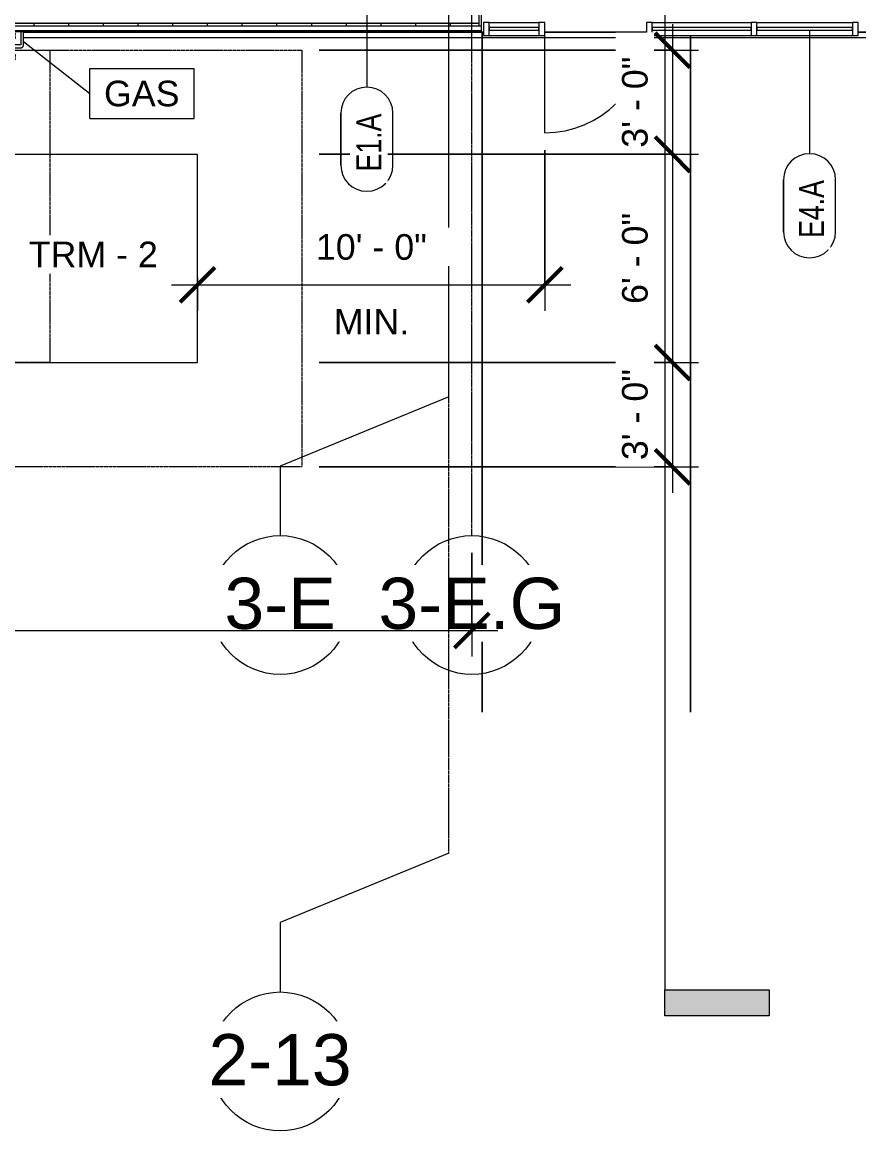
# Model space of a CAD drawing. Header units: inches. Extents: x 21592 to 24810, y -23179 to -20467.
# Drawn here: x 22651.9 to 22941.2, y -23178.6 to -22795.4 of the extents above; entities that cross this region are included whole.
import ezdxf

# ---------------------------------------------------------------- set-up
doc = ezdxf.new("R2010")
doc.units = ezdxf.units.IN
doc.header["$MEASUREMENT"] = 0
doc.linetypes.add('Dash', pattern=[0.25, 0.125, -0.125])
doc.linetypes.add('Grid Line 1_2_', pattern=[0.875, 0.5, -0.125, 0.125, -0.125])
for name, color, linetype, lineweight in [('A-ANNO-DIMS', 211, 'Continuous', 9), ('A-ANNO-DIMS-96', 211, 'Continuous', 9), ('A-DOOR', 31, 'Continuous', 13), ('A-GLAZ-CURT', 52, 'Continuous', 9), ('A-GLAZ-CWMG', 51, 'Continuous', 9), ('A-WALL', 113, 'Continuous', 13), ('A-WALL-IDEN', 211, 'Continuous', 9), ('A-WALL-PATT', 111, 'Continuous', 50), ('C-TOPO', 7, 'Continuous', 9), ('Conc', 7, 'Continuous', 20), ('E-ELE-QPM-IDEN', 2, 'Continuous', 9), ('E-ELEC-EQPM', 71, 'Continuous', 9), ('G-ANNO-SYMB', 111, 'Continuous', 9), ('L-SITE-WALL', 31, 'Continuous', 13), ('P-SANR-FIXT', 6, 'Continuous', 9), ('P-SANR-FIXT-IDEN', 2, 'Continuous', 9), ('S-GRID', 1, 'Continuous', 9), ('S-GRID-IDEN', 1, 'Continuous', 9)]:
    doc.layers.add(name, color=color, linetype=linetype, lineweight=lineweight)
doc.styles.add('Arial', font='arial.ttf', dxfattribs={"height": 17.703593})
doc.styles.add('Arial_1', font='arial.ttf', dxfattribs={"height": 8.851796})
doc.styles.add('Century Gothic_1', font='GOTHIC.TTF', dxfattribs={"width": 0.8, "height": 8.622671})
doc.dimstyles.new('OD_Dimension', dxfattribs={"dimscale": 12, "dimtxt": 9, "dimasz": 1, "dimexe": 0.75, "dimexo": 0.5, "dimgap": 0.5, "dimtad": 1, "dimdec": 3, "dimrnd": 0.125, "dimzin": 1, "dimdsep": 46, "dimlunit": 4, "dimtxsty": 'Arial_1', "dimblk1": 'OBLIQUE', "dimblk2": 'OBLIQUE', "dimsah": 1, "dimcen": 0.09, "dimdle": 0.75, "dimazin": 0, "dimtfac": 1, "dimtdec": 4, "dimtix": 1, "dimtmove": 0, "dimatfit": 3, "dimfxl": 1, "dimtvp": 1, "dimtfill": 1, "dimfrac": 2, "dimtolj": 1, "dimtzin": 0, "dimarcsym": 2})

# ---------------------------------------------------------------- blocks, each defined once
blk = doc.blocks.new('Struct_Xcel_Sports Complex_rvt-1-Enlarged First Floor Plan _West_')
at = {"layer": 'L-SITE-WALL', "color": 43}
for p, q in [((22811.39, -22798.8), (22652.4, -22798.8)), ((22867.77, -22798.8), (22832.58, -22798.8)), ((23337.08, -22798.8), (22941.04, -22798.8))]:
    blk.add_line(p, q, dxfattribs=at)
blk = doc.blocks.new('Transformer-Dry-Type-Siemens - 6x6x6-1004770-Enlarged First Floor Plan _West_')
at = {"layer": 'E-ELEC-EQPM', "color": 43, "linetype": 'Dash', "lineweight": 13}
for p, q in [((-72, -72), (-72, 72)), ((-72, 72), (72, 72)), ((72, 72), (72, -72)), ((72, -72), (-72, -72))]:
    blk.add_line(p, q, dxfattribs=at)
at = {"layer": 'E-ELEC-EQPM', "color": 43, "lineweight": 13}
for p, q in [((36, 36), (-36, 36)), ((-36, 36), (-36, -36)), ((36, -36), (36, 36)), ((-36, -36), (36, -36))]:
    blk.add_line(p, q, dxfattribs=at)
blk = doc.blocks.new('Transformer-Dry-Type-Siemens - 6x3x6-1005805-Enlarged First Floor Plan _West_')
at = {"layer": 'E-ELEC-EQPM', "color": 43, "linetype": 'Dash', "lineweight": 13}
for p, q in [((-72, -54), (-72, 54)), ((-72, 54), (72, 54)), ((72, 54), (72, -54)), ((72, -54), (-72, -54))]:
    blk.add_line(p, q, dxfattribs=at)
at = {"layer": 'E-ELEC-EQPM', "color": 43, "lineweight": 13}
for p, q in [((36, 18), (-36, 18)), ((-36, 18), (-36, -18)), ((36, -18), (36, 18)), ((-36, -18), (36, -18))]:
    blk.add_line(p, q, dxfattribs=at)
blk = doc.blocks.new('System Panel - INSULATED LOW-E GLAZING _SEE ELEVATIONS FOR U-FACTOR_ SHGC_ _ LT_-1142335-Enlarged First Floor Plan _West_')
at = {"layer": 'A-GLAZ-CURT', "color": 7, "lineweight": 20}
for p, q in [((16.53125, -0.25), (-16.53125, -0.25)), ((-16.53125, -0.25), (-16.53125, -1.25)), ((-16.53125, -1.25), (16.53125, -1.25)), ((16.53125, -1.25), (16.53125, -0.25))]:
    blk.add_line(p, q, dxfattribs=at)
at = {"layer": 'A-GLAZ-CURT', "color": 10, "lineweight": 13}
for p, q in [((-16.53125, -1.25), (-16.53125, -0.25)), ((16.53125, -0.25), (-16.53125, -0.25)), ((-16.53125, -1.25), (16.53125, -1.25)), ((16.53125, -0.25), (16.53125, -1.25))]:
    blk.add_line(p, q, dxfattribs=at)
blk = doc.blocks.new('System Panel - INSULATED LOW-E GLAZING _SEE ELEVATIONS FOR U-FACTOR_ SHGC_ _ LT_-827433-Enlarged First Floor Plan _West_')
at = {"layer": 'A-GLAZ-CURT', "color": 7, "lineweight": 20}
for p, q in [((17.09375, -0.25), (-17.09375, -0.25)), ((-17.09375, -0.25), (-17.09375, -1.25)), ((-17.09375, -1.25), (17.09375, -1.25)), ((17.09375, -1.25), (17.09375, -0.25))]:
    blk.add_line(p, q, dxfattribs=at)
at = {"layer": 'A-GLAZ-CURT', "color": 10, "lineweight": 13}
for p, q in [((-17.09375, -1.25), (-17.09375, -0.25)), ((17.09375, -0.25), (-17.09375, -0.25)), ((-17.09375, -1.25), (17.09375, -1.25)), ((17.09375, -0.25), (17.09375, -1.25))]:
    blk.add_line(p, q, dxfattribs=at)
blk = doc.blocks.new('Door_Single_Storefront - one-1371403-Enlarged First Floor Plan _West_')
at = {"layer": 'A-DOOR', "color": 43}
blk.add_line((-17.59375, -35.1875), (-17.59375, 0), dxfattribs=at)
blk.add_arc((-17.59375, 0), 35.1875, 270, 0, dxfattribs=at)
blk = doc.blocks.new('System Panel - INSULATED LOW-E GLAZING _SEE ELEVATIONS FOR U-FACTOR_ SHGC_ _ LT_-1354584-Enlarged First Floor Plan _West_')
at = {"layer": 'A-GLAZ-CURT', "color": 7, "lineweight": 20}
for p, q in [((8.59, -0.25), (-8.59, -0.25)), ((-8.59, -0.25), (-8.59, -1.25)), ((-8.59, -1.25), (8.59, -1.25)), ((8.59, -1.25), (8.59, -0.25))]:
    blk.add_line(p, q, dxfattribs=at)
at = {"layer": 'A-GLAZ-CURT', "color": 10, "lineweight": 13}
for p, q in [((-8.59, -1.25), (-8.59, -0.25)), ((8.59, -0.25), (-8.59, -0.25)), ((-8.59, -1.25), (8.59, -1.25)), ((8.59, -0.25), (8.59, -1.25))]:
    blk.add_line(p, q, dxfattribs=at)
blk = doc.blocks.new('Rectangular Mullion - Exterior 2_ x 4_5_-1135321-Enlarged First Floor Plan _West_')
at = {"layer": 'A-GLAZ-CWMG', "color": 43, "lineweight": 13}
for p, q in [((22278.7, -22795.43), (22311.77, -22795.43)), ((22278.7, -22799.93), (22311.77, -22799.93))]:
    blk.add_line(p, q, dxfattribs=at)
blk = doc.blocks.new('Rectangular Mullion - Exterior 2_ x 4_5_-1305167-Enlarged First Floor Plan _West_')
at = {"layer": 'A-GLAZ-CWMG', "color": 43, "lineweight": 13}
for p, q in [((22869.77, -22795.43), (22903.95, -22795.43)), ((22869.77, -22799.93), (22903.95, -22799.93))]:
    blk.add_line(p, q, dxfattribs=at)
blk = doc.blocks.new('Rectangular Mullion - Exterior 2_ x 4_5_-1354580-Enlarged First Floor Plan _West_')
at = {"layer": 'A-GLAZ-CWMG', "color": 43, "lineweight": 13}
for p, q in [((22813.39, -22795.43), (22830.58, -22795.43)), ((22813.39, -22799.93), (22830.58, -22799.93))]:
    blk.add_line(p, q, dxfattribs=at)
blk = doc.blocks.new('Rectangular Mullion - Exterior 2_ x 4_5_-1142379-Enlarged First Floor Plan _West_')
at = {"layer": 'A-GLAZ-CWMG', "color": 7, "lineweight": 20}
for p, q in [((-2, 3), (0, 3)), ((-2, -1.5), (-2, 3)), ((0, 3), (0, -1.5)), ((0, -1.5), (-2, -1.5))]:
    blk.add_line(p, q, dxfattribs=at)
blk = doc.blocks.new('Rectangular Mullion - Exterior 2_ x 4_5_-1142382-Enlarged First Floor Plan _West_')
at = {"layer": 'A-GLAZ-CWMG', "color": 7, "lineweight": 20}
for p, q in [((0, 3), (-2, 3)), ((-2, 3), (-2, -1.5)), ((0, -1.5), (0, 3)), ((-2, -1.5), (0, -1.5))]:
    blk.add_line(p, q, dxfattribs=at)
blk = doc.blocks.new('Rectangular Mullion - Exterior 2_ x 4_5_-827464-Enlarged First Floor Plan _West_')
at = {"layer": 'A-GLAZ-CWMG', "color": 7, "lineweight": 20}
for p, q in [((-1, 3), (1, 3)), ((-1, -1.5), (-1, 3)), ((1, 3), (1, -1.5)), ((1, -1.5), (-1, -1.5))]:
    blk.add_line(p, q, dxfattribs=at)
blk = doc.blocks.new('gas_meter-250_cfh_2214 - gas_meter-250_cfh_2214-1353211-Enlarged First Floor Plan _West_')
at = {"layer": 'P-SANR-FIXT', "color": 43, "lineweight": 13}
for p, q in [((-4.4, 4.34), (-4.4, 3.16)), ((-3.79, 4.61), (-4.13, 4.61)), ((3.06, 4.61), (-3.06, 4.61)), ((4.13, 4.61), (3.79, 4.61)), ((4.4, 3.16), (4.4, 4.34)), ((6.26, 5.12), (6.26, 0.61)), ((7.26, 0.61), (7.26, 5.12)), ((-2.99, 0.37), (-9.24, 0.37)), ((-4.4, 3.16), (-4.06, 3.16)), ((-4.06, 3.16), (-3.39, 3.16)), ((-3.96, 1.77), (-3.96, 0.37)), ((2.04, 3.77), (-1.96, 3.77)), ((3.48, 3.16), (4.06, 3.16)), ((6.15, 0.5), (3.51, 0.5)), ((4.04, 0.5), (4.04, 1.77)), ((4.06, 3.16), (4.4, 3.16)), ((-9.24, -0.38), (-2.99, -0.38)), ((-4.4, -3.34), (-4.4, -4.57)), ((-4.06, -3.34), (-4.4, -3.34)), ((-3.42, -3.34), (-4.06, -3.34)), ((-3.96, -0.37), (-3.96, -1.98)), ((-2.9, 0), (-2.99, 0)), ((4.06, -3.34), (3.5, -3.34)), ((3.51, -0.5), (6.15, -0.5)), ((4.04, -1.98), (4.04, -0.5)), ((4.4, -3.34), (4.06, -3.34)), ((4.4, -4.57), (4.4, -3.34)), ((-4.28, -4.69), (-3.94, -4.69)), ((-3.06, -4.69), (3.06, -4.69)), ((-1.97, -3.98), (-2.49, -3.98)), ((-2.49, -3.98), (-2.23, -3.98)), ((-1.96, -3.98), (2.04, -3.98)), ((2.55, -3.98), (2.04, -3.98)), ((2.29, -3.98), (2.55, -3.98)), ((3.94, -4.69), (4.28, -4.69))]:
    blk.add_line(p, q, dxfattribs=at)
at = {"layer": 'P-SANR-FIXT', "color": 43, "lineweight": 13, "flags": 128}
for points in [[(-4.4, 4.34), (-4.4, 4.35), (-4.4, 4.36), (-4.4, 4.37), (-4.4, 4.38), (-4.4, 4.39), (-4.39, 4.4), (-4.39, 4.41), (-4.39, 4.42), (-4.38, 4.43), (-4.38, 4.44), (-4.38, 4.45), (-4.37, 4.46), (-4.37, 4.47), (-4.36, 4.48), (-4.35, 4.49), (-4.35, 4.5), (-4.34, 4.51), (-4.33, 4.52), (-4.33, 4.52), (-4.32, 4.53), (-4.31, 4.54), (-4.3, 4.55), (-4.29, 4.55), (-4.29, 4.56), (-4.28, 4.57), (-4.27, 4.57), (-4.26, 4.58), (-4.25, 4.58), (-4.24, 4.59), (-4.23, 4.59), (-4.22, 4.59), (-4.21, 4.6), (-4.2, 4.6), (-4.19, 4.6), (-4.18, 4.6), (-4.17, 4.61), (-4.15, 4.61), (-4.14, 4.61), (-4.13, 4.61), (-4.13, 4.61)], [(4.13, 4.61), (4.14, 4.61), (4.15, 4.61), (4.16, 4.61), (4.17, 4.6), (4.18, 4.6), (4.19, 4.6), (4.21, 4.6), (4.22, 4.59), (4.23, 4.59), (4.24, 4.59), (4.25, 4.58), (4.26, 4.58), (4.27, 4.57), (4.27, 4.57), (4.28, 4.56), (4.29, 4.55), (4.3, 4.55), (4.31, 4.54), (4.32, 4.53), (4.33, 4.53), (4.33, 4.52), (4.34, 4.51), (4.35, 4.5), (4.35, 4.49), (4.36, 4.48), (4.36, 4.47), (4.37, 4.46), (4.37, 4.46), (4.38, 4.45), (4.38, 4.44), (4.39, 4.43), (4.39, 4.41), (4.39, 4.4), (4.4, 4.39), (4.4, 4.38), (4.4, 4.37), (4.4, 4.36), (4.4, 4.35), (4.4, 4.34), (4.4, 4.34)], [(-9.24, 0.37), (-9.28, 0.37), (-9.32, 0.37), (-9.36, 0.37), (-9.4, 0.37), (-9.43, 0.37), (-9.47, 0.37), (-9.51, 0.37), (-9.55, 0.37), (-9.59, 0.37), (-9.63, 0.37), (-9.66, 0.37), (-9.7, 0.37), (-9.73, 0.37), (-9.77, 0.37), (-9.8, 0.37), (-9.83, 0.37), (-9.86, 0.37), (-9.9, 0.37), (-9.92, 0.37), (-9.95, 0.37), (-9.98, 0.37), (-10.01, 0.37), (-10.03, 0.37), (-10.06, 0.37), (-10.08, 0.37), (-10.1, 0.37), (-10.12, 0.37), (-10.14, 0.37), (-10.15, 0.37), (-10.17, 0.37), (-10.18, 0.37), (-10.19, 0.37), (-10.2, 0.37), (-10.21, 0.37), (-10.22, 0.37), (-10.23, 0.37), (-10.23, 0.37), (-10.23, 0.37), (-10.24, 0.37)], [(-3.87, 2.38), (-3.91, 2.42), (-3.95, 2.45), (-4, 2.49), (-4.04, 2.52), (-4.07, 2.56), (-4.11, 2.6), (-4.15, 2.65), (-4.18, 2.69), (-4.21, 2.73), (-4.24, 2.78), (-4.27, 2.83), (-4.29, 2.87), (-4.32, 2.92), (-4.34, 2.97), (-4.36, 3.02), (-4.38, 3.08), (-4.39, 3.13), (-4.4, 3.16)], [(-1.96, 3.77), (-2.04, 3.77), (-2.12, 3.76), (-2.19, 3.76), (-2.27, 3.74), (-2.35, 3.73), (-2.43, 3.71), (-2.51, 3.69), (-2.58, 3.67), (-2.66, 3.64), (-2.73, 3.61), (-2.81, 3.58), (-2.88, 3.54), (-2.95, 3.51), (-3.02, 3.46), (-3.08, 3.42), (-3.15, 3.37), (-3.21, 3.33), (-3.27, 3.27), (-3.33, 3.22), (-3.39, 3.16), (-3.44, 3.11), (-3.5, 3.04), (-3.55, 2.98), (-3.59, 2.92), (-3.64, 2.85), (-3.68, 2.78), (-3.72, 2.71), (-3.76, 2.64), (-3.79, 2.57), (-3.82, 2.5), (-3.85, 2.42), (-3.87, 2.34), (-3.89, 2.27), (-3.91, 2.19), (-3.93, 2.11), (-3.94, 2.03), (-3.95, 1.95), (-3.95, 1.87), (-3.96, 1.79), (-3.96, 1.77)], [(-2.24, 0.37), (-2.24, 0.37), (-2.24, 0.37), (-2.24, 0.37), (-2.25, 0.37), (-2.25, 0.37), (-2.26, 0.37), (-2.27, 0.37), (-2.27, 0.37), (-2.28, 0.37), (-2.3, 0.37), (-2.31, 0.37), (-2.32, 0.37), (-2.34, 0.37), (-2.35, 0.37), (-2.37, 0.37), (-2.38, 0.37), (-2.4, 0.37), (-2.42, 0.37), (-2.44, 0.37), (-2.46, 0.37), (-2.49, 0.37), (-2.51, 0.37), (-2.53, 0.37), (-2.56, 0.37), (-2.58, 0.37), (-2.61, 0.37), (-2.63, 0.37), (-2.66, 0.37), (-2.69, 0.37), (-2.71, 0.37), (-2.74, 0.37), (-2.77, 0.37), (-2.8, 0.37), (-2.83, 0.37), (-2.86, 0.37), (-2.89, 0.37), (-2.92, 0.37), (-2.95, 0.37), (-2.98, 0.37), (-2.99, 0.37)], [(4.04, 1.77), (4.04, 1.85), (4.04, 1.93), (4.03, 2.01), (4.02, 2.09), (4, 2.17), (3.99, 2.25), (3.97, 2.32), (3.94, 2.4), (3.92, 2.48), (3.89, 2.55), (3.85, 2.62), (3.82, 2.69), (3.78, 2.76), (3.74, 2.83), (3.7, 2.9), (3.65, 2.96), (3.6, 3.03), (3.55, 3.09), (3.49, 3.15), (3.44, 3.21), (3.38, 3.26), (3.32, 3.31), (3.26, 3.36), (3.19, 3.41), (3.13, 3.45), (3.06, 3.5), (2.99, 3.53), (2.92, 3.57), (2.84, 3.6), (2.77, 3.63), (2.69, 3.66), (2.62, 3.69), (2.54, 3.71), (2.46, 3.73), (2.38, 3.74), (2.31, 3.75), (2.23, 3.76), (2.15, 3.77), (2.07, 3.77), (2.04, 3.77)], [(3.51, 0.5), (3.48, 0.5), (3.45, 0.5), (3.42, 0.5), (3.39, 0.5), (3.37, 0.5), (3.34, 0.5), (3.31, 0.5), (3.28, 0.5), (3.25, 0.5), (3.22, 0.5), (3.19, 0.5), (3.17, 0.5), (3.14, 0.5), (3.12, 0.5), (3.09, 0.5), (3.07, 0.5), (3.04, 0.5), (3.02, 0.5), (3, 0.5), (2.98, 0.5), (2.96, 0.5), (2.94, 0.5), (2.92, 0.5), (2.9, 0.5), (2.88, 0.5), (2.87, 0.5), (2.85, 0.5), (2.84, 0.5), (2.83, 0.5), (2.82, 0.5), (2.8, 0.5), (2.8, 0.5), (2.79, 0.5), (2.78, 0.5), (2.77, 0.5), (2.77, 0.5), (2.77, 0.5), (2.77, 0.5), (2.76, 0.5)], [(4.4, 3.16), (4.39, 3.1), (4.37, 3.05), (4.35, 3), (4.33, 2.95), (4.31, 2.9), (4.28, 2.85), (4.26, 2.8), (4.23, 2.76), (4.2, 2.71), (4.16, 2.67), (4.13, 2.63), (4.09, 2.58), (4.06, 2.55), (4.02, 2.51), (3.98, 2.47), (3.94, 2.44)], [(6.26, 0.61), (6.26, 0.61), (6.26, 0.6), (6.26, 0.6), (6.26, 0.59), (6.26, 0.59), (6.26, 0.58), (6.26, 0.58), (6.26, 0.58), (6.26, 0.57), (6.26, 0.57), (6.25, 0.56), (6.25, 0.56), (6.25, 0.56), (6.25, 0.55), (6.24, 0.55), (6.24, 0.54), (6.24, 0.54), (6.24, 0.54), (6.23, 0.53), (6.23, 0.53), (6.23, 0.53), (6.22, 0.53), (6.22, 0.52), (6.22, 0.52), (6.21, 0.52), (6.21, 0.52), (6.21, 0.51), (6.2, 0.51), (6.2, 0.51), (6.19, 0.51), (6.19, 0.51), (6.18, 0.5), (6.18, 0.5), (6.18, 0.5), (6.17, 0.5), (6.17, 0.5), (6.16, 0.5), (6.16, 0.5), (6.15, 0.5), (6.15, 0.5)], [(6.15, -0.5), (6.2, -0.5), (6.24, -0.5), (6.29, -0.49), (6.33, -0.49), (6.37, -0.48), (6.42, -0.47), (6.46, -0.46), (6.5, -0.44), (6.54, -0.43), (6.59, -0.41), (6.63, -0.39), (6.67, -0.37), (6.71, -0.35), (6.74, -0.33), (6.78, -0.31), (6.82, -0.28), (6.85, -0.25), (6.89, -0.22), (6.92, -0.19), (6.95, -0.16), (6.98, -0.13), (7.01, -0.1), (7.04, -0.06), (7.06, -0.03), (7.09, 0.01), (7.11, 0.05), (7.13, 0.09), (7.15, 0.13), (7.17, 0.17), (7.19, 0.21), (7.2, 0.25), (7.22, 0.29), (7.23, 0.34), (7.24, 0.38), (7.25, 0.42), (7.25, 0.47), (7.26, 0.51), (7.26, 0.55), (7.26, 0.6), (7.26, 0.61)], [(-10.24, -0.38), (-10.24, -0.38), (-10.23, -0.38), (-10.23, -0.38), (-10.22, -0.38), (-10.22, -0.38), (-10.21, -0.38), (-10.2, -0.38), (-10.19, -0.38), (-10.17, -0.38), (-10.16, -0.38), (-10.14, -0.38), (-10.12, -0.38), (-10.1, -0.38), (-10.08, -0.38), (-10.06, -0.38), (-10.04, -0.38), (-10.01, -0.38), (-9.99, -0.38), (-9.96, -0.38), (-9.93, -0.38), (-9.9, -0.38), (-9.87, -0.38), (-9.84, -0.38), (-9.81, -0.38), (-9.78, -0.38), (-9.74, -0.38), (-9.71, -0.38), (-9.67, -0.38), (-9.64, -0.38), (-9.6, -0.38), (-9.56, -0.38), (-9.52, -0.38), (-9.48, -0.38), (-9.45, -0.38), (-9.41, -0.38), (-9.37, -0.38), (-9.33, -0.38), (-9.29, -0.38), (-9.25, -0.38), (-9.24, -0.38)], [(-4.4, -3.34), (-4.4, -3.29), (-4.4, -3.25), (-4.39, -3.21), (-4.39, -3.16), (-4.38, -3.12), (-4.37, -3.08), (-4.36, -3.04), (-4.34, -2.99), (-4.33, -2.95), (-4.31, -2.91), (-4.29, -2.87), (-4.28, -2.83), (-4.25, -2.8), (-4.23, -2.76), (-4.21, -2.72), (-4.18, -2.69), (-4.15, -2.65), (-4.13, -2.62), (-4.1, -2.59), (-4.07, -2.56), (-4.03, -2.53), (-4, -2.5), (-3.97, -2.47), (-3.93, -2.44), (-3.89, -2.42)], [(-3.96, -1.98), (-3.95, -2.06), (-3.95, -2.14), (-3.94, -2.22), (-3.93, -2.3), (-3.92, -2.38), (-3.9, -2.45), (-3.88, -2.53), (-3.85, -2.61), (-3.83, -2.68), (-3.8, -2.76), (-3.76, -2.83), (-3.73, -2.9), (-3.69, -2.97), (-3.65, -3.04), (-3.61, -3.11), (-3.56, -3.17), (-3.51, -3.24), (-3.46, -3.3), (-3.4, -3.36), (-3.35, -3.41), (-3.29, -3.47), (-3.23, -3.52), (-3.17, -3.57), (-3.1, -3.62), (-3.04, -3.66), (-2.97, -3.7), (-2.9, -3.74), (-2.83, -3.78), (-2.75, -3.81), (-2.68, -3.84), (-2.6, -3.87), (-2.53, -3.9), (-2.45, -3.92), (-2.37, -3.94), (-2.3, -3.95), (-2.22, -3.96), (-2.14, -3.97), (-2.06, -3.98), (-1.98, -3.98), (-1.96, -3.98)], [(-2.99, -0.38), (-2.96, -0.38), (-2.93, -0.38), (-2.9, -0.38), (-2.87, -0.38), (-2.84, -0.38), (-2.81, -0.38), (-2.78, -0.38), (-2.75, -0.38), (-2.72, -0.38), (-2.69, -0.38), (-2.67, -0.38), (-2.64, -0.38), (-2.61, -0.38), (-2.59, -0.38), (-2.56, -0.38), (-2.54, -0.38), (-2.51, -0.38), (-2.49, -0.38), (-2.47, -0.38), (-2.45, -0.38), (-2.43, -0.38), (-2.41, -0.38), (-2.39, -0.38), (-2.37, -0.38), (-2.35, -0.38), (-2.34, -0.38), (-2.32, -0.38), (-2.31, -0.38), (-2.3, -0.38), (-2.29, -0.38), (-2.28, -0.38), (-2.27, -0.38), (-2.26, -0.38), (-2.25, -0.38), (-2.25, -0.38), (-2.24, -0.38), (-2.24, -0.38), (-2.24, -0.38), (-2.24, -0.38)], [(2.04, -3.98), (2.12, -3.98), (2.2, -3.97), (2.28, -3.97), (2.36, -3.95), (2.44, -3.94), (2.52, -3.92), (2.6, -3.9), (2.67, -3.88), (2.75, -3.85), (2.82, -3.82), (2.9, -3.79), (2.97, -3.75), (3.04, -3.72), (3.11, -3.67), (3.17, -3.63), (3.24, -3.58), (3.3, -3.53), (3.36, -3.48), (3.42, -3.43), (3.48, -3.37), (3.53, -3.31), (3.59, -3.25), (3.64, -3.19), (3.68, -3.13), (3.73, -3.06), (3.77, -2.99), (3.81, -2.92), (3.84, -2.85), (3.88, -2.78), (3.91, -2.7), (3.94, -2.63), (3.96, -2.55), (3.98, -2.48), (4, -2.4), (4.02, -2.32), (4.03, -2.24), (4.04, -2.16), (4.04, -2.08), (4.04, -2), (4.04, -1.98)], [(2.76, -0.5), (2.76, -0.5), (2.77, -0.5), (2.77, -0.5), (2.77, -0.5), (2.78, -0.5), (2.79, -0.5), (2.79, -0.5), (2.8, -0.5), (2.81, -0.5), (2.82, -0.5), (2.84, -0.5), (2.85, -0.5), (2.86, -0.5), (2.88, -0.5), (2.9, -0.5), (2.91, -0.5), (2.93, -0.5), (2.95, -0.5), (2.97, -0.5), (2.99, -0.5), (3.01, -0.5), (3.04, -0.5), (3.06, -0.5), (3.08, -0.5), (3.11, -0.5), (3.13, -0.5), (3.16, -0.5), (3.19, -0.5), (3.21, -0.5), (3.24, -0.5), (3.27, -0.5), (3.3, -0.5), (3.33, -0.5), (3.36, -0.5), (3.39, -0.5), (3.42, -0.5), (3.45, -0.5), (3.48, -0.5), (3.51, -0.5), (3.51, -0.5)], [(3.98, -2.48), (4.02, -2.51), (4.05, -2.54), (4.08, -2.57), (4.11, -2.6), (4.14, -2.63), (4.17, -2.67), (4.19, -2.7), (4.22, -2.74), (4.24, -2.78), (4.26, -2.81), (4.28, -2.85), (4.3, -2.89), (4.32, -2.93), (4.34, -2.97), (4.35, -3.01), (4.36, -3.06), (4.37, -3.1), (4.38, -3.14), (4.39, -3.18), (4.4, -3.23), (4.4, -3.27), (4.4, -3.32), (4.4, -3.34)], [(-4.28, -4.69), (-4.29, -4.69), (-4.29, -4.69), (-4.3, -4.69), (-4.3, -4.69), (-4.31, -4.69), (-4.31, -4.68), (-4.32, -4.68), (-4.32, -4.68), (-4.33, -4.68), (-4.33, -4.68), (-4.33, -4.68), (-4.34, -4.67), (-4.34, -4.67), (-4.35, -4.67), (-4.35, -4.67), (-4.35, -4.66), (-4.36, -4.66), (-4.36, -4.66), (-4.37, -4.66), (-4.37, -4.65), (-4.37, -4.65), (-4.37, -4.65), (-4.38, -4.64), (-4.38, -4.64), (-4.38, -4.63), (-4.39, -4.63), (-4.39, -4.63), (-4.39, -4.62), (-4.39, -4.62), (-4.39, -4.61), (-4.4, -4.61), (-4.4, -4.6), (-4.4, -4.6), (-4.4, -4.6), (-4.4, -4.59), (-4.4, -4.59), (-4.4, -4.58), (-4.4, -4.58), (-4.4, -4.57), (-4.4, -4.57)], [(-2.49, -3.98), (-2.52, -3.96), (-2.55, -3.94), (-2.58, -3.91), (-2.6, -3.89), (-2.63, -3.86)], [(2.71, -3.84), (2.69, -3.86), (2.66, -3.89), (2.63, -3.91), (2.61, -3.94), (2.58, -3.96), (2.55, -3.98), (2.55, -3.98)], [(4.4, -4.57), (4.4, -4.58), (4.4, -4.58), (4.4, -4.58), (4.4, -4.59), (4.4, -4.59), (4.4, -4.6), (4.4, -4.6), (4.4, -4.61), (4.39, -4.61), (4.39, -4.62), (4.39, -4.62), (4.39, -4.62), (4.39, -4.63), (4.38, -4.63), (4.38, -4.64), (4.38, -4.64), (4.38, -4.64), (4.37, -4.65), (4.37, -4.65), (4.37, -4.65), (4.36, -4.66), (4.36, -4.66), (4.36, -4.66), (4.35, -4.67), (4.35, -4.67), (4.34, -4.67), (4.34, -4.67), (4.34, -4.68), (4.33, -4.68), (4.33, -4.68), (4.32, -4.68), (4.32, -4.68), (4.31, -4.68), (4.31, -4.69), (4.3, -4.69), (4.3, -4.69), (4.29, -4.69), (4.29, -4.69), (4.29, -4.69), (4.28, -4.69)]]:
    blk.add_lwpolyline(points, dxfattribs=at)
at = {"layer": 'P-SANR-FIXT', "color": 43, "lineweight": 13}
for centre, start, end in [((-1.96, 1.77), 165, 180), ((-1.96, 1.77), 135, 150), ((-1.96, 1.77), 90, 120), ((2.04, 1.77), 75, 90), ((2.04, 1.77), 45, 60), ((2.04, 1.77), 360, 30), ((-1.96, -1.98), 180, 210), ((-1.96, -1.98), 225, 240), ((2.04, -1.98), 270, 300), ((2.04, -1.98), 315, 330), ((2.04, -1.98), 345, 360), ((-1.96, -1.98), 255, 270)]:
    blk.add_arc(centre, 2, start, end, dxfattribs=at)
blk = doc.blocks.new('Section - 3_32_ x 3_8_-18514-Enlarged First Floor Plan _West_')
at = {"layer": 'G-ANNO-SYMB'}
blk.add_hatch(color=256, dxfattribs=at).paths.add_polyline_path([(0, 0.375), (0, 0), (-0.09375, 0), (-0.09375, 0.375)], flags=0)
for p, q in [((0, 0.375), (-0.09375, 0.375)), ((-0.09375, 0.375), (-0.09375, 0)), ((0, 0), (0, 0.375)), ((-0.09375, 0), (0, 0))]:
    blk.add_line(p, q, dxfattribs=at)
blk = doc.blocks.new('Grid - Grid Head - Circle-14747-Enlarged First Floor Plan _West_')
at = {"layer": 'S-GRID-IDEN'}
blk.add_circle((0, 0), 0.25, dxfattribs=at)
blk = doc.blocks.new('DIMBLOCK1-Enlarged First Floor Plan _West_')
at = {"layer": 'A-ANNO-DIMS-96'}
for p, q in [((22061.64, -22899.47), (22061.64, -23014.7)), ((22061.64, -23005.7), (22061.64, -22899.47)), ((22807.39, -22978.85), (22807.39, -23014.7)), ((22807.39, -23005.7), (22807.39, -22978.85)), ((22052.64, -23005.7), (22816.39, -23005.7))]:
    blk.add_line(p, q, dxfattribs=at)
at = {"layer": 'A-ANNO-DIMS-96', "lineweight": 50}
for p, q in [((22061.64, -23005.7), (22067.64, -22999.7)), ((22807.39, -23005.7), (22813.39, -22999.7)), ((22061.64, -23005.7), (22055.64, -23011.7)), ((22807.39, -23005.7), (22801.39, -23011.7))]:
    blk.add_line(p, q, dxfattribs=at)
at = {"layer": 'A-ANNO-DIMS-96', "color": 0, "insert": (22405.16, -22988.22), "char_height": 8.8518, "width": 70.4492, "attachment_point": 1, "line_spacing_factor": 0.938532, "style": 'Arial_1', "bg_fill": 3, "box_fill_scale": 1.25, "bg_fill_color": 0, "bg_fill_transparency": 0}
blk.add_mtext('62\' - 1 3/4"', dxfattribs=at)
blk = doc.blocks.new('_Oblique')
at = {"color": 0, "linetype": 'ByBlock', "lineweight": -2}
blk.add_line((-0.5, -0.5), (0.5, 0.5), dxfattribs=at)
blk = doc.blocks.new('DIMBLOCK11-Enlarged First Floor Plan _West_')
at = {"layer": 'A-ANNO-DIMS-96'}
for p, q in [((22876.8, -22796.05), (22876.8, -22841.05)), ((22754.58, -22805.05), (22885.8, -22805.05)), ((22876.8, -22805.05), (22754.58, -22805.05)), ((22754.58, -22841.05), (22885.8, -22841.05)), ((22876.8, -22841.05), (22754.58, -22841.05))]:
    blk.add_line(p, q, dxfattribs=at)
at = {"layer": 'A-ANNO-DIMS-96', "lineweight": 50}
for p, q in [((22876.8, -22805.05), (22870.8, -22799.05)), ((22876.8, -22805.05), (22882.8, -22811.05)), ((22876.8, -22841.05), (22870.8, -22835.05)), ((22876.8, -22841.05), (22882.8, -22847.05))]:
    blk.add_line(p, q, dxfattribs=at)
at = {"layer": 'A-ANNO-DIMS-96', "color": 0, "insert": (22859.32, -22838.77), "char_height": 8.852, "width": 37.7169, "attachment_point": 1, "rotation": 90, "line_spacing_factor": 0.938532, "style": 'Arial_1', "bg_fill": 3, "box_fill_scale": 1.25, "bg_fill_color": 0, "bg_fill_transparency": 0}
blk.add_mtext('3\' - 0"', dxfattribs=at)
blk = doc.blocks.new('DIMBLOCK12-Enlarged First Floor Plan _West_')
at = {"layer": 'A-ANNO-DIMS-96', "lineweight": 50}
for p, q in [((22876.8, -22841.05), (22870.8, -22835.05)), ((22876.8, -22841.05), (22882.8, -22847.05)), ((22876.8, -22913.05), (22870.8, -22907.05)), ((22876.8, -22913.05), (22882.8, -22919.05))]:
    blk.add_line(p, q, dxfattribs=at)
at = {"layer": 'A-ANNO-DIMS-96'}
for p, q in [((22754.58, -22841.05), (22885.8, -22841.05)), ((22876.8, -22841.05), (22754.58, -22841.05)), ((22876.8, -22841.05), (22876.8, -22913.05)), ((22754.58, -22913.05), (22885.8, -22913.05)), ((22876.8, -22913.05), (22754.58, -22913.05))]:
    blk.add_line(p, q, dxfattribs=at)
at = {"layer": 'A-ANNO-DIMS-96', "color": 0, "insert": (22859.32, -22892.77), "char_height": 8.852, "width": 37.7169, "attachment_point": 1, "rotation": 90, "line_spacing_factor": 0.938532, "style": 'Arial_1', "bg_fill": 3, "box_fill_scale": 1.25, "bg_fill_color": 0, "bg_fill_transparency": 0}
blk.add_mtext('6\' - 0"', dxfattribs=at)
blk = doc.blocks.new('DIMBLOCK13-Enlarged First Floor Plan _West_')
at = {"layer": 'A-ANNO-DIMS-96', "lineweight": 50}
for p, q in [((22876.8, -22913.05), (22870.8, -22907.05)), ((22876.8, -22913.05), (22882.8, -22919.05)), ((22876.8, -22949.05), (22870.8, -22943.05)), ((22876.8, -22949.05), (22882.8, -22955.05))]:
    blk.add_line(p, q, dxfattribs=at)
at = {"layer": 'A-ANNO-DIMS-96'}
for p, q in [((22754.58, -22913.05), (22885.8, -22913.05)), ((22876.8, -22913.05), (22754.58, -22913.05)), ((22876.8, -22913.05), (22876.8, -22958.05)), ((22754.58, -22949.05), (22885.8, -22949.05)), ((22876.8, -22949.05), (22754.58, -22949.05))]:
    blk.add_line(p, q, dxfattribs=at)
at = {"layer": 'A-ANNO-DIMS-96', "color": 0, "insert": (22859.32, -22946.77), "char_height": 8.852, "width": 37.7169, "attachment_point": 1, "rotation": 90, "line_spacing_factor": 0.938532, "style": 'Arial_1', "bg_fill": 3, "box_fill_scale": 1.25, "bg_fill_color": 0, "bg_fill_transparency": 0}
blk.add_mtext('3\' - 0"', dxfattribs=at)
blk = doc.blocks.new('Plumbing Fixture Tag - Boxed-1353764-Enlarged First Floor Plan _West_')
at = {"layer": 'P-SANR-FIXT-IDEN', "color": 153}
for p, q in [((-0.1875, 0.0937), (0.1875, 0.0937)), ((-0.1875, -0.0861), (-0.1875, 0.0937)), ((0.1875, -0.0861), (0.1875, 0.0937)), ((-0.1875, -0.0861), (0.1875, -0.0861))]:
    blk.add_line(p, q, dxfattribs=at)
blk = doc.blocks.new('Wall Tag - 1_4_-1369832-Enlarged First Floor Plan _West_')
at = {"layer": 'A-WALL-IDEN', "color": 153}
for p, q in [((-0.0822, 0.0968), (0.1053, 0.0968)), ((0.1053, 0.0968), (-0.0822, 0.0968)), ((-0.0822, -0.0907), (0.1053, -0.0907)), ((-0.0822, -0.0907), (0.1053, -0.0907))]:
    blk.add_line(p, q, dxfattribs=at)
for centre, start, end in [((-0.0822, 0.0031), 90, 270), ((-0.0822, 0.0031), 90, 270), ((0.1053, 0.0031), 270, 90), ((0.1053, 0.0031), 270, 90)]:
    blk.add_arc(centre, 0.0937, start, end, dxfattribs=at)
blk = doc.blocks.new('DIMBLOCK28-Enlarged First Floor Plan _West_')
at = {"layer": 'A-ANNO-DIMS-96'}
for p, q in [((22832.58, -22839.62), (22832.58, -22895.12)), ((22832.58, -22886.12), (22832.58, -22839.62)), ((22712.58, -22883.63), (22712.58, -22895.12)), ((22712.58, -22886.12), (22712.58, -22883.63)), ((22703.58, -22886.12), (22841.58, -22886.12))]:
    blk.add_line(p, q, dxfattribs=at)
at = {"layer": 'A-ANNO-DIMS-96', "lineweight": 50}
for p, q in [((22712.58, -22886.12), (22718.58, -22880.12)), ((22832.58, -22886.12), (22838.58, -22880.12)), ((22712.58, -22886.12), (22706.58, -22892.12)), ((22832.58, -22886.12), (22826.58, -22892.12))]:
    blk.add_line(p, q, dxfattribs=at)
at = {"layer": 'A-ANNO-DIMS-96', "color": 0, "char_height": 8.852, "attachment_point": 1, "line_spacing_factor": 0.938532, "style": 'Arial_1', "bg_fill": 3, "box_fill_scale": 1.25, "bg_fill_color": 0, "bg_fill_transparency": 0}
for s, insert, width in [('10\' - 0"', (22753.47, -22868.64), 45.8585), ('MIN.', (22759.63, -22894.48), 31.0708)]:
    blk.add_mtext(s, dxfattribs=dict(at, insert=insert, width=width))

msp = doc.modelspace()

# ---------------------------------------------------------------- hatches: boundary and pattern name
at = {"layer": 'A-WALL-PATT', "lineweight": 9}
h = msp.add_hatch(dxfattribs=at)
h.set_pattern_fill('FP_9', color=8, style=0, pattern_type=2)
h.set_pattern_definition([(0, (0, 0), (15.36, 3.84), [1.267, -10.253, 1.267, -10.253, -61.44]), (0, (0, 0), (15.36, 3.84), [-23.04, 1.267, -21.773, 1.267, -10.253, -26.88]), (0, (0, 0), (15.36, 3.84), [-57.6, 1.267, -6.413, 1.267, -17.933]), (120, (5.76, 1.92), (-11.00553755, 11.3821502), [1.267, -10.253, 1.267, -10.253, -61.44]), (120, (5.76, 1.92), (-11.00553755, 11.3821502), [-23.04, 1.267, -21.773, 1.267, -10.253, -26.88]), (120, (5.76, 1.92), (-11.00553755, 11.3821502), [-57.6, 1.267, -6.413, 1.267, -17.933]), (240, (7.68, 9.6), (-4.35446245, -15.2221502), [1.267, -10.253, 1.267, -10.253, -61.44]), (240, (7.68, 9.6), (-4.35446245, -15.2221502), [-23.04, 1.267, -21.773, 1.267, -10.253, -26.88]), (240, (7.68, 9.6), (-4.35446245, -15.2221502), [-57.6, 1.267, -6.413, 1.267, -17.933])])
h.paths.add_polyline_path([(22459.5152, -22795.8028), (22809.9527, -22795.8028), (22809.9527, -22795.3028), (22459.5152, -22795.3028)], flags=0)
h.paths.add_polyline_path([(22419.3277, -22795.8028), (22419.3277, -22795.3028), (22314.7652, -22795.3028), (22314.7652, -22795.8028), (22385.1581, -22795.8028)], flags=0)
h = msp.add_hatch(dxfattribs=at)
h.set_pattern_fill('FP_10', color=8, style=0, pattern_type=2)
h.set_pattern_definition([(0, (0, 0), (0, 12), []), (90, (0, 0), (-12, 7e-16), [])])
h.paths.add_polyline_path([(22329.5696, -22796.8028), (22419.3277, -22796.8028), (22419.3277, -22795.8028), (22314.7652, -22795.8028), (22314.7652, -22796.8028)], flags=0)
h.paths.add_polyline_path([(22459.5152, -22796.8028), (22809.9527, -22796.8028), (22809.9527, -22795.8028), (22459.5152, -22795.8028)], flags=0)

# ---------------------------------------------------------------- linework, layer by layer
at = {"layer": 'A-WALL', "color": 7, "lineweight": 20}
for p, q in [((22809.9527, -22796.8028), (22809.9527, -22787.3028)), ((22810.7027, -22798.6153), (22810.7027, -22786.5528)), ((22809.9527, -22795.8028), (22459.5152, -22795.8028)), ((22810.7027, -22796.8028), (22458.7652, -22796.8028)), ((22810.7027, -22798.3028), (22458.7652, -22798.3028)), ((22458.7652, -22798.6153), (22810.7027, -22798.6153))]:
    msp.add_line(p, q, dxfattribs=at)
at = {"layer": 'A-WALL-IDEN', "color": 153}
msp.add_line((22924.1578, -22798.4278), (22924.1578, -22840.8231), dxfattribs=at)
at = {"layer": 'C-TOPO', "color": 43, "lineweight": 13}
for p, q in [((22811.0156, -23033.9475), (22811.0156, -22798.8032)), ((22811.0156, -22798.8032), (22811.3902, -22798.8032)), ((22811.3902, -22798.8032), (22811.0156, -22798.8032)), ((22811.0156, -22798.8032), (22811.0156, -23033.9475)), ((22832.5777, -22798.8032), (22867.7652, -22798.8032)), ((22867.7652, -22798.8032), (22832.5777, -22798.8032)), ((22883.0156, -22799.9278), (22883.0156, -23033.9475)), ((22883.0156, -23033.9475), (22883.0156, -22799.9278))]:
    msp.add_line(p, q, dxfattribs=at)
at = {"layer": 'Conc', "color": 43, "lineweight": 13}
for p, q in [((22811.0152, -23033.9475), (22811.0152, -22798.8028)), ((22883.0152, -23033.9475), (22883.0152, -22799.9278))]:
    msp.add_line(p, q, dxfattribs=at)
at = {"layer": 'G-ANNO-SYMB'}
msp.add_line((22874.1556, -21010.0849), (22874.1556, -23129.8711), dxfattribs=at)
at = {"layer": 'L-SITE-WALL', "color": 43}
for p, q in [((22652.3972, -22798.8028), (22811.3902, -22798.8028)), ((22832.5777, -22798.8028), (22867.7652, -22798.8028)), ((22941.0437, -22798.8028), (23337.0777, -22798.8028)), ((24312.2282, -22800.8028), (22652.4043, -22800.8028))]:
    msp.add_line(p, q, dxfattribs=at)
at = {"layer": 'P-SANR-FIXT-IDEN', "color": 153}
msp.add_line((22652.4043, -22802.0843), (22675.3443, -22820.0293), dxfattribs=at)
at = {"layer": 'S-GRID', "linetype": 'Grid Line 1_2_'}
for p, q in [((22799.3902, -22924.8509), (22799.3902, -22458.6051)), ((22807.3902, -22972.8509), (22807.3902, -22458.6051))]:
    msp.add_line(p, q, dxfattribs=at)
at = {"layer": 'S-GRID'}
for p, q in [((22799.3902, -22924.8509), (22741.0937, -22948.8509)), ((22741.0937, -22948.8509), (22741.0937, -22972.8509)), ((22799.3902, -23082.6211), (22741.0937, -23106.6211)), ((22741.0937, -23106.6211), (22741.0937, -23130.6211))]:
    msp.add_line(p, q, dxfattribs=at)

# ---------------------------------------------------------------- block references
at = {"layer": 'A-DOOR', "color": 43}
msp.add_blockref('Door_Single_Storefront - one-1371403-Enlarged First Floor Plan _West_', (22850.1715, -22798.4278), dxfattribs=at)
at = {"layer": 'A-GLAZ-CURT', "color": 10, "lineweight": 13, "rotation": 180}
for name, p in [('System Panel - INSULATED LOW-E GLAZING _SEE ELEVATIONS FOR U-FACTOR_ SHGC_ _ LT_-1354584-Enlarged First Floor Plan _West_', (22821.984, -22798.4278)), ('System Panel - INSULATED LOW-E GLAZING _SEE ELEVATIONS FOR U-FACTOR_ SHGC_ _ LT_-827433-Enlarged First Floor Plan _West_', (22886.859, -22798.4278)), ('System Panel - INSULATED LOW-E GLAZING _SEE ELEVATIONS FOR U-FACTOR_ SHGC_ _ LT_-1142335-Enlarged First Floor Plan _West_', (22922.484, -22798.4278))]:
    msp.add_blockref(name, p, dxfattribs=at)
at = {"layer": 'A-GLAZ-CWMG', "color": 43, "lineweight": 13, "extrusion": (0, 0, -1)}
for name, p in [('Rectangular Mullion - Exterior 2_ x 4_5_-1142379-Enlarged First Floor Plan _West_', (-22811.3902, -22798.4278)), ('Rectangular Mullion - Exterior 2_ x 4_5_-827464-Enlarged First Floor Plan _West_', (-22831.5777, -22798.4278)), ('Rectangular Mullion - Exterior 2_ x 4_5_-827464-Enlarged First Floor Plan _West_', (-22868.7652, -22798.4278)), ('Rectangular Mullion - Exterior 2_ x 4_5_-827464-Enlarged First Floor Plan _West_', (-22904.9527, -22798.4278))]:
    msp.add_blockref(name, p, dxfattribs=at)
at = {"layer": 'A-GLAZ-CWMG', "color": 43, "lineweight": 13}
for name, p in [('Rectangular Mullion - Exterior 2_ x 4_5_-1354580-Enlarged First Floor Plan _West_', (0, 0)), ('Rectangular Mullion - Exterior 2_ x 4_5_-1305167-Enlarged First Floor Plan _West_', (0, 0)), ('Rectangular Mullion - Exterior 2_ x 4_5_-1135321-Enlarged First Floor Plan _West_', (627.25, 0)), ('Rectangular Mullion - Exterior 2_ x 4_5_-1142382-Enlarged First Floor Plan _West_', (22941.0152, -22798.4278))]:
    msp.add_blockref(name, p, dxfattribs=at)
at = {"layer": 'A-WALL-IDEN', "color": 153, "xscale": 95.99999999999994, "yscale": 95.99999999999994, "zscale": 95.99999999999994, "rotation": 89.99999999999991}
msp.add_blockref('Wall Tag - 1_4_-1369832-Enlarged First Floor Plan _West_', (22924.4515, -22859.9278), dxfattribs=at)
at = {"layer": 'E-ELEC-EQPM', "color": 43, "lineweight": 13}
for name, p in [('Transformer-Dry-Type-Siemens - 6x3x6-1005805-Enlarged First Floor Plan _West_', (22589.5152, -22859.0528)), ('Transformer-Dry-Type-Siemens - 6x6x6-1004770-Enlarged First Floor Plan _West_', (22676.5777, -22877.0528))]:
    msp.add_blockref(name, p, dxfattribs=at)
at = {"layer": 'G-ANNO-SYMB', "extrusion": (0, 0, -1), "xscale": 95.99999999999994, "yscale": 95.99999999999994, "zscale": 95.99999999999994, "rotation": 90.00000000000053}
msp.add_blockref('Section - 3_32_ x 3_8_-18514-Enlarged First Floor Plan _West_', (-22874.1556, -23129.8711), dxfattribs=at)
at = {"layer": 'P-SANR-FIXT', "color": 43, "lineweight": 13}
msp.add_blockref('gas_meter-250_cfh_2214 - gas_meter-250_cfh_2214-1353211-Enlarged First Floor Plan _West_', (22645.1402, -22803.7403), dxfattribs=at)
at = {"layer": 'P-SANR-FIXT-IDEN', "color": 153, "xscale": 95.99999999999994, "yscale": 95.99999999999994, "zscale": 95.99999999999994}
msp.add_blockref('Plumbing Fixture Tag - Boxed-1353764-Enlarged First Floor Plan _West_', (22693.3443, -22820.3956), dxfattribs=at)
at = {"layer": 'S-GRID-IDEN', "xscale": 95.99999999999994, "yscale": 95.99999999999994, "zscale": 95.99999999999994}
for p in [(22807.3902, -22996.8509), (22741.0937, -23154.6211)]:
    msp.add_blockref('Grid - Grid Head - Circle-14747-Enlarged First Floor Plan _West_', p, dxfattribs=at)

# ---------------------------------------------------------------- texts
at = {"layer": 'P-SANR-FIXT-IDEN', "insert": (22693.2538, -22815.5969), "char_height": 8.8518, "width": 31.104, "attachment_point": 2, "line_spacing_factor": 0.938532, "style": 'Arial_1'}
msp.add_mtext('GAS', dxfattribs=at)

# ---------------------------------------------------------------- next in the draw order: texts
at = {"layer": 'A-WALL-IDEN', "insert": (22920.5171, -22859.9567), "char_height": 8.62267, "width": 23.76, "attachment_point": 2, "rotation": 90, "line_spacing_factor": 0.984117, "style": 'Century Gothic_1', "bg_fill": 3, "box_fill_scale": 1.25, "bg_fill_color": 0, "bg_fill_transparency": 0}
msp.add_mtext('E4.A', dxfattribs=at)
at = {"layer": 'E-ELE-QPM-IDEN', "insert": (22676.5018, -22871.2306), "char_height": 8.8518, "width": 53.028, "attachment_point": 2, "line_spacing_factor": 0.938532, "style": 'Arial_1', "bg_fill": 3, "box_fill_scale": 1.25, "bg_fill_color": 0, "bg_fill_transparency": 0}
msp.add_mtext('TRM - 2', dxfattribs=at)
at = {"layer": 'S-GRID-IDEN', "char_height": 17.70359, "attachment_point": 2, "line_spacing_factor": 0.938532, "style": 'Arial', "bg_fill": 3, "box_fill_scale": 1.25, "bg_fill_color": 0, "bg_fill_transparency": 0}
for s, insert, width in [('3-E.G', (22807.3856, -22987.414), 76.896), ('2-13', (22741.0891, -23145.1842), 58.968)]:
    msp.add_mtext(s, dxfattribs=dict(at, insert=insert, width=width))

# ---------------------------------------------------------------- next in the draw order: linework, layer by layer
at = {"layer": 'S-GRID', "linetype": 'Grid Line 1_2_'}
msp.add_line((22799.3902, -23082.6211), (22799.3902, -22542.6051), dxfattribs=at)

# ---------------------------------------------------------------- next in the draw order: block references
at = {"layer": 'S-GRID-IDEN', "xscale": 95.99999999999994, "yscale": 95.99999999999994, "zscale": 95.99999999999994}
msp.add_blockref('Grid - Grid Head - Circle-14747-Enlarged First Floor Plan _West_', (22741.0937, -22996.8509), dxfattribs=at)

# ---------------------------------------------------------------- next in the draw order: texts
at = {"layer": 'S-GRID-IDEN', "insert": (22741.0891, -22987.414), "char_height": 17.70359, "width": 45.792, "attachment_point": 2, "line_spacing_factor": 0.938532, "style": 'Arial', "bg_fill": 3, "box_fill_scale": 1.25, "bg_fill_color": 0, "bg_fill_transparency": 0}
msp.add_mtext('3-E', dxfattribs=at)

# ---------------------------------------------------------------- next in the draw order: dimensions: what is measured, and where the dimension line sits
at = {"layer": 'A-ANNO-DIMS'}
dim = msp.add_linear_dim(base=(22876.8019, -22841.0528), p1=(22748.5777, -22805.0528), p2=(22748.5777, -22841.0528), angle=90, dimstyle='OD_Dimension', override={"dimpost": '<>', "dimfxl": 36}, dxfattribs=at)
dim.commit()
dim.dimension.update_dxf_attribs({"geometry": 'DIMBLOCK11-Enlarged First Floor Plan _West_', "text_midpoint": (22866.2794, -22823.0528)})

# ---------------------------------------------------------------- next in the draw order: linework, layer by layer
at = {"layer": 'A-WALL-IDEN', "color": 153}
msp.add_line((22771.0957, -22792.5841), (22771.0957, -22817.8371), dxfattribs=at)

# ---------------------------------------------------------------- next in the draw order: block references
at = {"lineweight": 5}
msp.add_blockref('Struct_Xcel_Sports Complex_rvt-1-Enlarged First Floor Plan _West_', (0, 0), dxfattribs=at)

# ---------------------------------------------------------------- next in the draw order: dimensions: what is measured, and where the dimension line sits
at = {"layer": 'A-ANNO-DIMS'}
dim = msp.add_linear_dim(base=(22807.3902, -23005.7028), p1=(22061.6402, -22893.4698), p2=(22807.3902, -22972.8509), dimstyle='OD_Dimension', override={"dimpost": '<>', "dimfxl": 749.962951}, dxfattribs=at)
dim.commit()
dim.dimension.update_dxf_attribs({"geometry": 'DIMBLOCK1-Enlarged First Floor Plan _West_', "text_midpoint": (22434.5152, -22995.123)})

# ---------------------------------------------------------------- next in the draw order: dimensions: what is measured, and where the dimension line sits
dim = msp.add_linear_dim(base=(22876.8019, -22913.0528), p1=(22748.5777, -22841.0528), p2=(22748.5777, -22913.0528), angle=90, dimstyle='OD_Dimension', override={"dimpost": '<>', "dimfxl": 72}, dxfattribs=at)
dim.commit()
dim.dimension.update_dxf_attribs({"geometry": 'DIMBLOCK12-Enlarged First Floor Plan _West_', "text_midpoint": (22866.2824, -22877.0528)})

# ---------------------------------------------------------------- next in the draw order: block references
at = {"layer": 'A-WALL-IDEN', "color": 153, "xscale": 95.99999999999994, "yscale": 95.99999999999994, "zscale": 95.99999999999994, "rotation": 89.99999999999991}
msp.add_blockref('Wall Tag - 1_4_-1369832-Enlarged First Floor Plan _West_', (22771.3894, -22836.9418), dxfattribs=at)

# ---------------------------------------------------------------- next in the draw order: dimensions: what is measured, and where the dimension line sits
at = {"layer": 'A-ANNO-DIMS'}
dim = msp.add_linear_dim(base=(22876.8019, -22949.0528), p1=(22748.5777, -22913.0528), p2=(22748.5777, -22949.0528), angle=90, dimstyle='OD_Dimension', override={"dimpost": '<>', "dimfxl": 36}, dxfattribs=at)
dim.commit()
dim.dimension.update_dxf_attribs({"geometry": 'DIMBLOCK13-Enlarged First Floor Plan _West_', "text_midpoint": (22866.2794, -22931.0528)})

# ---------------------------------------------------------------- next in the draw order: texts
at = {"layer": 'A-WALL-IDEN', "insert": (22767.4551, -22836.9707), "char_height": 8.62267, "width": 23.76, "attachment_point": 2, "rotation": 90, "line_spacing_factor": 0.984117, "style": 'Century Gothic_1', "bg_fill": 3, "box_fill_scale": 1.25, "bg_fill_color": 0, "bg_fill_transparency": 0}
msp.add_mtext('E1.A', dxfattribs=at)

# ---------------------------------------------------------------- next in the draw order: dimensions: what is measured, and where the dimension line sits
at = {"layer": 'A-ANNO-DIMS'}
dim = msp.add_linear_dim(base=(22832.5777, -22886.1176), p1=(22712.5777, -22877.6323), p2=(22832.5777, -22833.6153), text='<>\\XMIN.', dimstyle='OD_Dimension', override={"dimpost": '<>', "dimfxl": 127.818213}, dxfattribs=at)
dim.commit()
dim.dimension.update_dxf_attribs({"geometry": 'DIMBLOCK28-Enlarged First Floor Plan _West_', "text_midpoint": (22772.5777, -22886.1176)})

doc.saveas('drawing.dxf')
